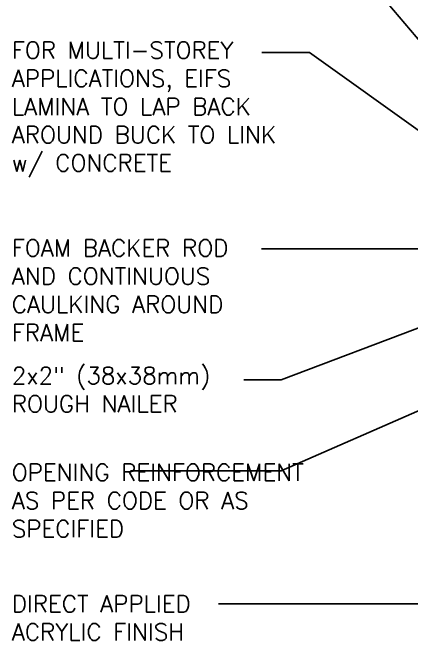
# Model space of a CAD drawing. Header units: inches. Extents: x 2853.9 to 2936.1, y 357.8 to 456.7.
# Drawn here: x 2881.66 to 2898.66, y 397.06 to 423.79 of the extents above; entities that cross this region are included whole.
import ezdxf

# ---------------------------------------------------------------- set-up
doc = ezdxf.new("R2010")
doc.units = ezdxf.units.IN
doc.header["$LTSCALE"] = 0.5
doc.header["$MEASUREMENT"] = 0
doc.layers.add('TEXT', color=4, linetype='CONTINUOUS')
doc.styles.add('DIM', font='romans.shx', dxfattribs={"width": 0.7})
doc.styles.get("Standard").update_dxf_attribs({"font": 'romans.shx'})
doc.dimstyles.new('ext_12', dxfattribs={"dimscale": 12, "dimtxt": 0.09375, "dimasz": 0.09375, "dimexe": 0.09375, "dimexo": 0.0625, "dimgap": 0.0625, "dimtad": 1, "dimdec": 1, "dimzin": 3, "dimdsep": 46, "dimlunit": 4, "dimtxsty": 'DIM', "dimcen": 0.09, "dimdle": 0.09375, "dimclrt": 4, "dimadec": 0, "dimazin": 0, "dimtfac": 1, "dimtdec": 1, "dimtmove": 2, "dimatfit": 3, "dimfxl": 1, "dimfrac": 2, "dimtolj": 1, "dimtzin": 0, "dimarcsym": 0})

msp = doc.modelspace()

# ---------------------------------------------------------------- texts
at = {"layer": 'TEXT', "char_height": 0.72}
for s, insert, width, attachment_point in [('FOR MULTI-STOREY APPLICATIONS, EIFS LAMINA TO LAP BACK AROUND BUCK TO LINK w/ CONCRETE', (2881.634, 422.549), 12.27646, 1), ('FOAM BACKER ROD AND CONTINUOUS\\PCAULKING AROUND FRAME', (2881.634, 411.965), 10.53123, 4), ('2x2" (38x38mm) ROUGH NAILER', (2881.634, 407.731), 10.53123, 4), ('OPENING REINFORCEMENT AS PER CODE OR AS SPECIFIED', (2881.634, 403.012), 13.59249, 4), ('DIRECT APPLIED ACRYLIC FINISH', (2881.634, 398.017), 10.53123, 4)]:
    msp.add_mtext(s, dxfattribs=dict(at, insert=insert, width=width, attachment_point=attachment_point))

# ---------------------------------------------------------------- leaders
at = {"layer": 'TEXT'}
for points in [[(2904.98, 415.522), (2895.338, 426.906), (2893.308, 426.906)], [(2906.56, 413.342), (2894.308, 422.087), (2892.277, 422.087)], [(2903.95, 413.736), (2892.271, 413.736)], [(2905.634, 412.899), (2893.103, 408.155), (2891.52, 408.155)], [(2907.948, 410.758), (2893.103, 404.278), (2886.688, 404.278)], [(2901.711, 398.619), (2890.433, 398.619)]]:
    msp.add_leader(points, dimstyle='ext_12', override={"dimgap": 0.0625, "dimtad": 0}, dxfattribs=at)

doc.saveas('drawing.dxf')
